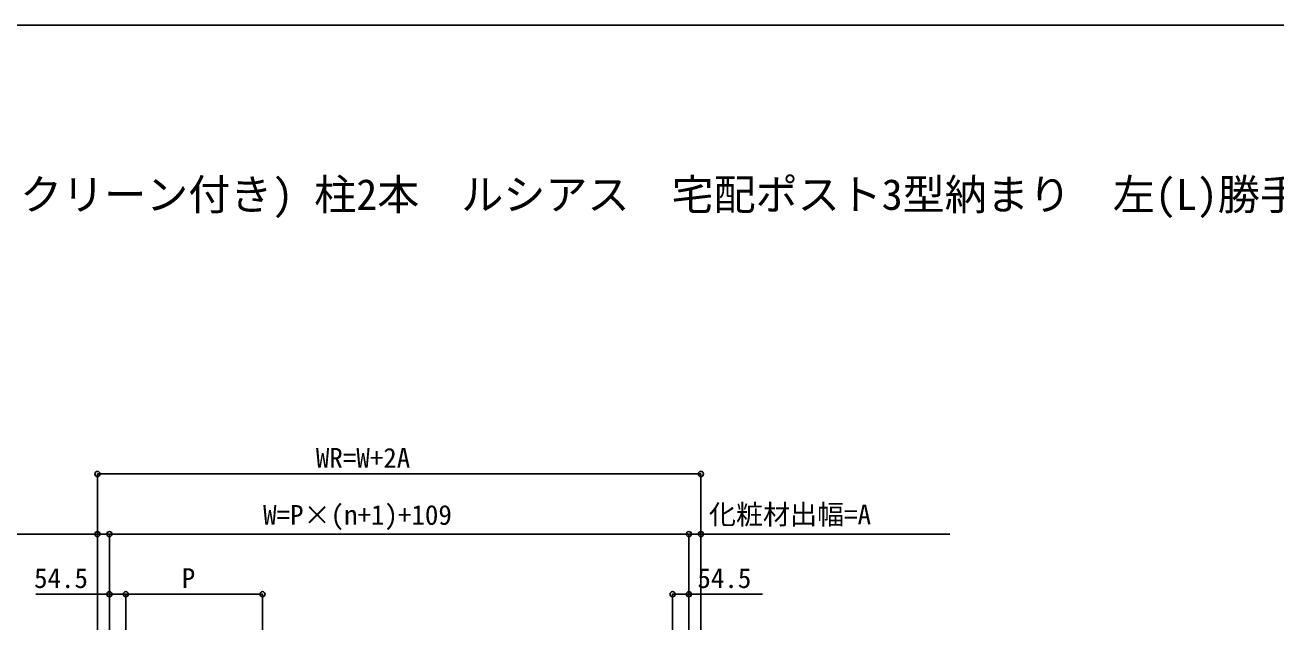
# Model space of a CAD drawing. Units: millimetres, scale not verified. Extents: x -6125 to 6125, y -9097 to 9042.
# Drawn here: x -4039 to 126, y 6740 to 8753 of the extents above; entities that cross this region are included whole.
import ezdxf
from ezdxf.enums import TextEntityAlignment as Align

# ---------------------------------------------------------------- set-up
doc = ezdxf.new("R2010")
doc.units = ezdxf.units.MM
doc.header["$LTSCALE"] = 50
for name, color, linetype in [('0-2_USER1', 3, 'Continuous'), ('0-6_YKK_D', 6, 'Continuous'), ('0-7_YKK_ZWAK', 7, 'Continuous')]:
    doc.layers.add(name, color=color, linetype=linetype)
doc.styles.add('ＭＳ ゴシック', font='')
doc.styles.get('ＭＳ ゴシック').set_extended_font_data('MS Gothic')

msp = doc.modelspace()

# ---------------------------------------------------------------- linework, layer by layer
at = {"layer": '0-6_YKK_D'}
for p, q in [((-3797.59, 6739.93), (-3797.59, 7259.91)), ((-3797.59, 7258.91), (-1788.59, 7258.91)), ((-1788.59, 6739.93), (-1788.59, 7259.91)), ((-3797.59, 6739.93), (-3797.59, 7059.91)), ((-3757.59, 6739.93), (-3757.59, 7059.91)), ((-3757.59, 6739.93), (-3757.59, 7059.91)), ((-3757.59, 7058.91), (-1828.59, 7058.91)), ((-1828.59, 6739.93), (-1828.59, 7059.91)), ((-1828.59, 6739.93), (-1828.59, 7059.91)), ((-1788.59, 6739.93), (-1788.59, 7059.91)), ((-3757.59, 6739.93), (-3757.59, 6859.91)), ((-3703.09, 6739.93), (-3703.09, 6859.91)), ((-3703.09, 6739.93), (-3703.09, 6859.91)), ((-3703.09, 6858.91), (-3248.09, 6858.91)), ((-3248.09, 6739.93), (-3248.09, 6859.91)), ((-1883.09, 6739.93), (-1883.09, 6859.91)), ((-1828.59, 6739.93), (-1828.59, 6859.91))]:
    msp.add_line(p, q, dxfattribs=at)
for points in [[(-3757.59, 7058.91), (-3797.59, 7058.91), (-4626.31, 7058.91)], [(-1828.59, 7058.91), (-1788.59, 7058.91), (-959.87, 7058.91)], [(-3703.09, 6858.91), (-3757.59, 6858.91), (-4002.85, 6858.91)], [(-1883.09, 6858.91), (-1828.59, 6858.91), (-1583.33, 6858.91)]]:
    msp.add_lwpolyline(points, dxfattribs=at)
for centre in [(-3797.59, 7258.91), (-1788.59, 7258.91), (-3797.59, 7058.91), (-3757.59, 7058.91), (-3757.59, 7058.91), (-1828.59, 7058.91), (-1828.59, 7058.91), (-1788.59, 7058.91), (-3757.59, 6858.91), (-3703.09, 6858.91), (-3703.09, 6858.91), (-3248.09, 6858.91), (-1883.09, 6858.91), (-1828.59, 6858.91)]:
    msp.add_circle(centre, 8.5, dxfattribs=at)
at = {"layer": '0-7_YKK_ZWAK'}
msp.add_line((-6125, 8752.6), (6125, 8752.6), dxfattribs=at)

# ---------------------------------------------------------------- texts
at = {"layer": '0-2_USER1', "style": 'ＭＳ ゴシック'}
msp.add_text('■ルシアスルーフ(正面スクリーン付き) 柱2本\u3000ルシアス\u3000宅配ポスト3型納まり\u3000左(L)勝手の場合', height=102.6, dxfattribs=at).set_placement((-5664.43, 8106.75), align=Align.BOTTOM_LEFT)
at = {"layer": '0-6_YKK_D', "style": 'ＭＳ ゴシック'}
for s, p in [('WR=W+2A', (-3070.5, 7259.71)), ('W=P×(n+1)+109', (-3246.16, 7069.94)), ('化粧材出幅=A', (-1761.97, 7071.47)), ('54.5', (-4008.7, 6859.71)), ('P', (-3517.01, 6859.71)), ('54.5', (-1800.44, 6859.71))]:
    msp.add_text(s, height=65.98, dxfattribs=at).set_placement(p, align=Align.BOTTOM_LEFT)

doc.saveas('drawing.dxf')
